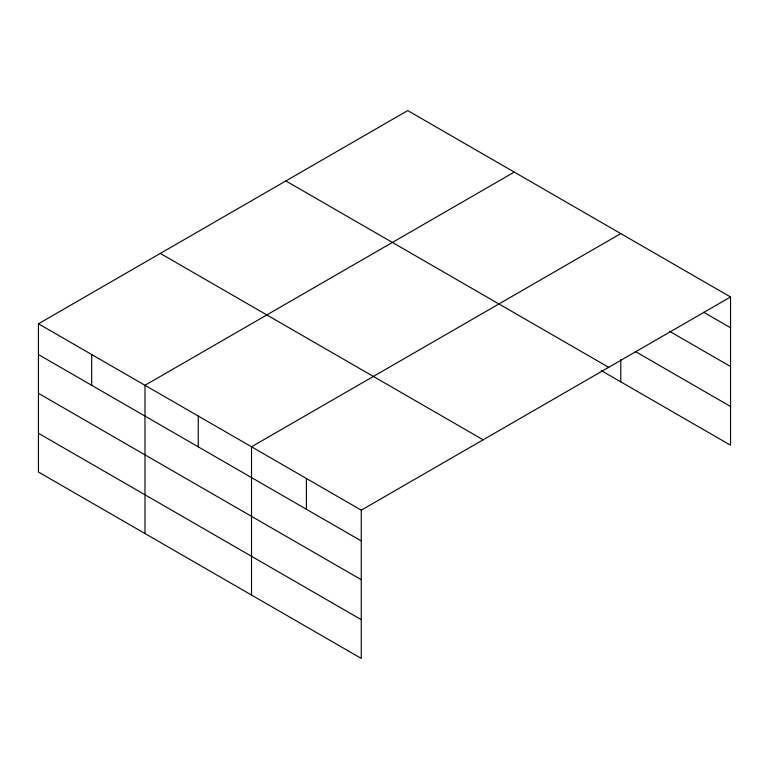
<?xml version="1.0" encoding="UTF-8"?>
<svg xmlns="http://www.w3.org/2000/svg" width="769" height="769" viewBox="0 0 769 769"><rect width="100%" height="100%" fill="white"/><g stroke="black" fill="none" stroke-linecap="round" stroke-linejoin="round"><path stroke-width="1.15" d="M38.45 323.778L361.276 510.164L361.276 658.418L38.45 472.031L38.45 323.778L407.724 110.582L730.55 296.969L730.55 445.222L601.329 370.61M514.25 172.093L144.985 385.288L144.985 533.542M620.785 233.593L251.521 446.789L251.521 595.052M361.276 510.164L730.55 296.969M703.625 312.214L730.55 327.757M669.453 331.247L730.55 366.525M635.281 351.462L730.55 406.465M285.857 180.936L608.692 367.322M160.308 253.424L483.143 439.81M38.45 354.576L361.276 540.953M38.45 393.334L361.276 579.72M38.45 433.274L361.276 619.66M620.785 359.536L620.785 381.847M306.398 478.481L306.398 509.27M198.248 416.039L198.248 446.837M91.713 354.528L91.713 385.327"/></g></svg>
